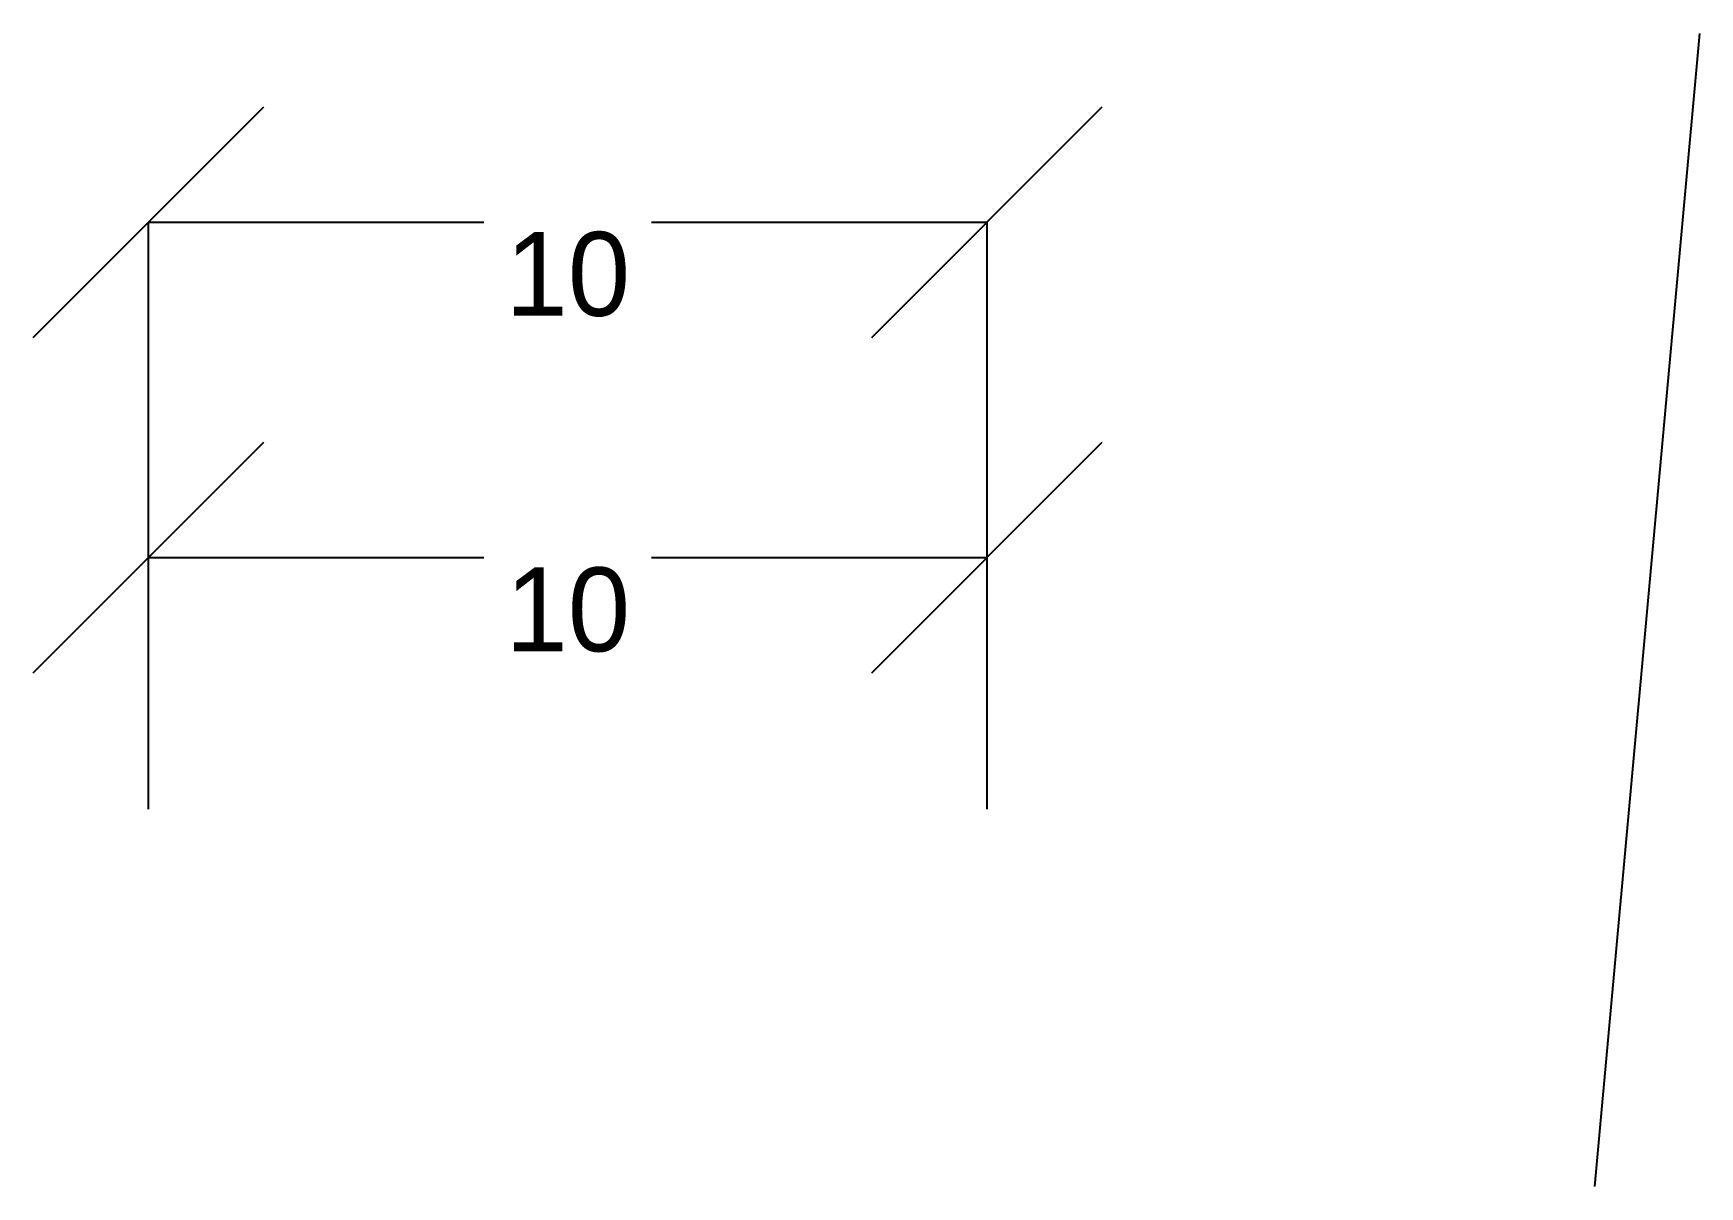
# Model space of a CAD drawing. Header units: metres. Extents: x -1.4 to 18.5, y -4.5 to 9.2.
import ezdxf

# ---------------------------------------------------------------- set-up
doc = ezdxf.new("R2010")
doc.units = ezdxf.units.M
doc.dimstyles.new('PARITY', dxfattribs={"dimtxt": 2.5, "dimasz": 2.5, "dimexe": 1.25, "dimexo": 0.625, "dimtad": 1, "dimrnd": 0.125, "dimtsz": 1.375, "dimcen": 2.5, "dimazin": 3, "dimtfac": 1, "dimtmove": 0, "dimatfit": 3, "dimtvp": -0.625})

# ---------------------------------------------------------------- blocks, each defined once
blk = doc.blocks.new('_OBLIQUE')
at = {"color": 0, "linetype": 'BYBLOCK'}
blk.add_line((-0.5, -0.5), (0.5, 0.5), dxfattribs=at)
blk = doc.blocks.new('*D1')
for p, q in [((0, 0), (0, 3)), ((0, 3), (4, 3)), ((6, 3), (10, 3)), ((10, 0), (10, 3))]:
    blk.add_line(p, q)
at = {"layer": 'Defpoints'}
for p in [(0, 3), (0, 0), (10, 0)]:
    blk.add_point(p, dxfattribs=at)
at = {"xscale": 2.75, "yscale": 2.75}
for p in [(0, 3), (10, 3)]:
    blk.add_blockref('_OBLIQUE', p, dxfattribs=at)
at = {"insert": (5, 2.375), "char_height": 1, "attachment_point": 5}
blk.add_mtext('10', dxfattribs=at)
blk = doc.blocks.new('*D2')
for p, q in [((0, 0), (0, 7)), ((0, 7), (4, 7)), ((6, 7), (10, 7)), ((10, 0), (10, 7))]:
    blk.add_line(p, q)
at = {"layer": 'Defpoints'}
for p in [(0, 7), (0, 0), (10, 0)]:
    blk.add_point(p, dxfattribs=at)
at = {"xscale": 2.75, "yscale": 2.75}
for p in [(0, 7), (10, 7)]:
    blk.add_blockref('_OBLIQUE', p, dxfattribs=at)
at = {"insert": (5, 6.375), "char_height": 1, "attachment_point": 5}
blk.add_mtext('10', dxfattribs=at)

msp = doc.modelspace()

# ---------------------------------------------------------------- linework, layer by layer
msp.add_line((17.25, -4.5, 2), (18.5, 9.25, -3))

# ---------------------------------------------------------------- dimensions: what is measured, and where the dimension line sits
for base, override, picture, middle in [((0, 7), {"dimrnd": 0.5, "dimtsz": 0, "dimtvp": 0}, '*D2', (5, 6.375)), ((0, 3), {"dimrnd": 0.25, "dimtsz": 2.75, "dimtvp": -1.125}, '*D1', (5, 2.375))]:
    dim = msp.add_linear_dim(base=base, p1=(0, 0), p2=(10, 0), dimstyle='PARITY', override=override)
    dim.commit()
    dim.dimension.update_dxf_attribs({"geometry": picture, "text_midpoint": middle})

doc.saveas('drawing.dxf')
